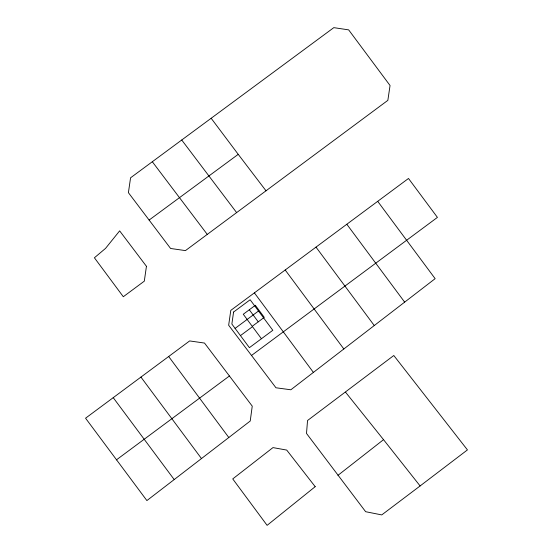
<?xml version="1.0" encoding="UTF-8"?>
<svg xmlns="http://www.w3.org/2000/svg" width="553" height="553" viewBox="0 0 553 553"><rect width="100%" height="100%" fill="white"/><g stroke="black" fill="none" stroke-linecap="round" stroke-linejoin="round"><path stroke-width="0.83" d="M337.938 475.345L383.533 439.663L420.107 485.949L467.444 449.9L393.798 355.503L307.537 420.515L306.507 433.441L365.644 511.705L381.75 514.912L420.107 485.949M174.195 479.569L250.233 421.02L252.244 406.137L204.506 343.06L189.651 340.931L85.556 418.199L146.891 500.576L174.195 479.569L113.22 397.648M377.706 201.333L435.142 278.664L290.837 389.782L275.954 387.771L228.659 325.24L230.788 310.385L408.494 178.467L437.423 217.391L251.525 355.455M207.264 234.403L185.449 250.606L170.594 248.477L128.407 192.665L130.563 177.81L333.805 27.65L348.66 29.869L390.045 85.508L387.853 100.356L207.264 234.403L152.317 161.725M235.087 328.392L258.507 311.014M240.451 335.616L252.5 326.678L261.445 338.726M229.44 375.978L116.4 459.882M266.021 190.806L238.232 154.342L149.11 220.059M345.556 392.195L383.533 439.663M236.643 212.615L181.73 139.999M211.163 118.273L238.232 154.342M404.658 302.132L346.828 224.262M374.257 325.537L316.012 247.129M343.828 348.971L285.196 269.995M168.672 356.505L228.811 437.527M140.946 377.091L201.472 458.561M254.38 292.862L313.399 372.411M249.306 309.777L258.244 321.825M146.441 266.304L144.305 281.159L123.305 296.733L94.404 257.781L105.54 248.387L119.642 230.864L146.441 266.304M233.58 312.044L231.866 324.044L249.396 347.664L272.816 330.286L250.15 299.754L233.58 312.044M315.196 486.668L267.106 525.35L232.737 478.919L272.975 447.605L286.724 450.08L315.196 486.668M255.327 305.304L243.279 314.249L252.223 326.298L264.272 317.353L255.327 305.304"/></g></svg>
